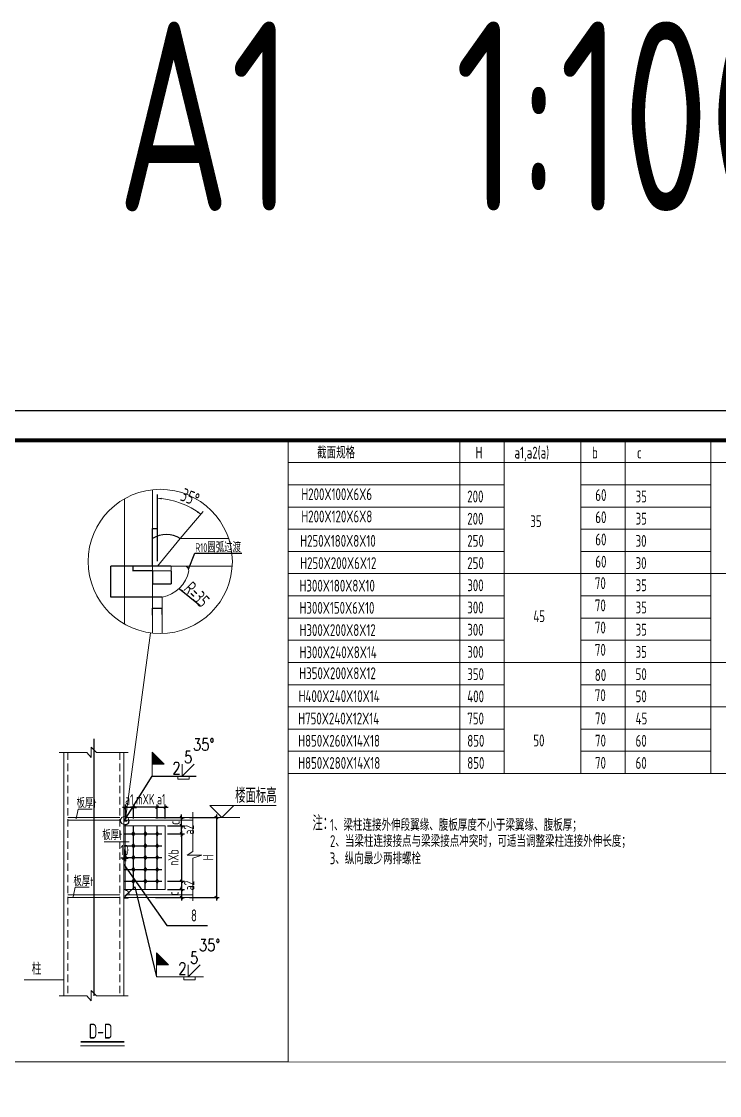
# Model space of a CAD drawing. Extents: x -138012 to 2129925, y -311560 to 0.
# Drawn here: x 1879686 to 1903268, y -159714 to -123440 of the extents above; entities that cross this region are included whole.
import ezdxf

# ---------------------------------------------------------------- set-up
doc = ezdxf.new("R2010")
doc.units = 0
doc.header["$LTSCALE"] = 1000
doc.header["$MEASUREMENT"] = 0
doc.linetypes.add('CENTER', pattern=[1.2, 1, -0.1, 0, -0.1])
doc.linetypes.add('DASHED', pattern=[0.75, 0.5, -0.25])
doc.layers.get('0').update_dxf_attribs({"linetype": 'CONTINUOUS'})
doc.layers.get('Defpoints').update_dxf_attribs({"linetype": 'CONTINUOUS'})
for name, color, linetype in [('2', 2, 'CONTINUOUS'), ('3', 3, 'CONTINUOUS'), ('AXIS', 3, 'CONTINUOUS'), ('DIMS', 3, 'CONTINUOUS'), ('TEXT', 7, 'CONTINUOUS'), ('图框', 4, 'CONTINUOUS')]:
    doc.layers.add(name, color=color, linetype=linetype)
for name, color, linetype, lineweight in [('asign', 7, 'CONTINUOUS', 9), ('dash', 3, 'DASHED', 9), ('solid', 4, 'CONTINUOUS', 9)]:
    doc.layers.add(name, color=color, linetype=linetype, lineweight=lineweight)
doc.styles.add('COMPLEX', font='COMPLEX')
doc.styles.add('FF', font='tssdeng.shx', dxfattribs={"width": 0.7, "bigfont": 'tssdchn.shx'})
doc.styles.add('TSSD_Dimension', font='tssdeng.shx', dxfattribs={"width": 0.7, "bigfont": 'hztxt.shx'})
doc.styles.add('TSSD_Label', font='Tssdeng.shx', dxfattribs={"width": 0.7, "bigfont": 'hztxt.shx'})
doc.styles.add('TSSD_REIN', font='tssdeng.shx', dxfattribs={"width": 0.7, "bigfont": 'tssdchn.shx'})
doc.dimstyles.new('TSSD_20_1', dxfattribs={"dimscale": 100, "dimtxt": 3.5, "dimasz": 1, "dimexe": 1, "dimexo": 2.5, "dimgap": 1, "dimtad": 1, "dimdec": 0, "dimlfac": 0.2, "dimzin": 0, "dimdsep": 46, "dimtxsty": 'TSSD_REIN', "dimblk": 'ARCHTICK', "dimcen": 0, "dimdle": 1, "dimclrt": 7, "dimadec": 0, "dimazin": 0, "dimtfac": 1, "dimtdec": 0, "dimtix": 1, "dimtmove": 2, "dimatfit": 3, "dimfxl": 0, "dimtolj": 1, "dimtzin": 0, "dimarcsym": 0})
doc.dimstyles.new('TSSD_5_1', dxfattribs={"dimtxt": 3, "dimasz": 1, "dimexe": 1, "dimexo": 2.5, "dimgap": 1, "dimtad": 1, "dimdec": 0, "dimlfac": 5, "dimzin": 0, "dimdsep": 46, "dimtxsty": 'TSSD_Dimension', "dimblk": 'ARCHTICK', "dimcen": 0, "dimdle": 1, "dimclrt": 7, "dimadec": 0, "dimazin": 0, "dimtfac": 1, "dimtdec": 0, "dimtix": 1, "dimtmove": 2, "dimatfit": 3, "dimfxl": 0, "dimtolj": 1, "dimtzin": 0, "dimarcsym": 0})

# ---------------------------------------------------------------- blocks, each defined once
blk = doc.blocks.new('_ArchTick')
at = {"color": 0, "linetype": 'ByBlock', "const_width": 0.4}
blk.add_lwpolyline([(-0.5, -0.5), (0.5, 0.5)], dxfattribs=at)
blk = doc.blocks.new('*D323')
at = {"layer": 'Defpoints', "color": 0}
for p in [(1883195, -149989), (1883195, -150603), (1883470, -150603)]:
    blk.add_point(p, dxfattribs=at)
at = {"layer": 'solid', "color": 0, "lineweight": -2}
for p, q in [((1883195, -149989), (1883095, -149989)), ((1883195, -150353), (1883195, -149889)), ((1883470, -149989), (1883195, -149989)), ((1883470, -150353), (1883470, -149889)), ((1883470, -149989), (1883570, -149989))]:
    blk.add_line(p, q, dxfattribs=at)
at = {"layer": 'solid', "color": 0, "lineweight": -2, "xscale": 100, "yscale": 100, "zscale": 100}
blk.add_blockref('_ArchTick', (1883195, -149989), dxfattribs=at)
at = {"layer": 'solid', "color": 0, "lineweight": -2, "xscale": 100, "yscale": 100, "zscale": 100, "rotation": 180}
blk.add_blockref('_ArchTick', (1883470, -149989), dxfattribs=at)
at = {"layer": 'solid', "color": 7, "insert": (1883332, -149714), "char_height": 350, "attachment_point": 5, "style": 'TSSD_Label'}
blk.add_mtext('\\A1;a1', dxfattribs=at)
blk = doc.blocks.new('*D324')
at = {"layer": 'Defpoints', "color": 0}
for p in [(1885118, -150328), (1885118, -153028), (1886269, -153028)]:
    blk.add_point(p, dxfattribs=at)
at = {"layer": 'solid', "color": 0, "lineweight": -2}
for p, q in [((1885368, -150328), (1886369, -150328)), ((1886269, -150228), (1886269, -153128)), ((1885368, -153028), (1886369, -153028))]:
    blk.add_line(p, q, dxfattribs=at)
at = {"layer": 'solid', "color": 0, "lineweight": -2, "xscale": 100, "yscale": 100, "zscale": 100}
for p, rotation in [((1886269, -150328), 90), ((1886269, -153028), 270)]:
    blk.add_blockref('_ArchTick', p, dxfattribs=dict(at, rotation=rotation))
at = {"layer": 'solid', "color": 7, "insert": (1885994, -151678), "char_height": 350, "attachment_point": 5, "rotation": 90, "style": 'TSSD_Label'}
blk.add_mtext('\\A1;H', dxfattribs=at)
blk = doc.blocks.new('*D325')
at = {"layer": 'Defpoints', "color": 0}
for p in [(1884369, -152478), (1884369, -152753), (1885093, -152753)]:
    blk.add_point(p, dxfattribs=at)
at = {"layer": 'solid', "color": 0, "lineweight": -2}
for p, q in [((1884619, -152478), (1885193, -152478)), ((1885093, -152378), (1885093, -152853)), ((1884619, -152753), (1885193, -152753))]:
    blk.add_line(p, q, dxfattribs=at)
at = {"layer": 'solid', "color": 0, "lineweight": -2, "xscale": 100, "yscale": 100, "zscale": 100}
for p, rotation in [((1885093, -152478), 90), ((1885093, -152753), 270)]:
    blk.add_blockref('_ArchTick', p, dxfattribs=dict(at, rotation=rotation))
at = {"layer": 'solid', "color": 7, "insert": (1885353, -152623), "char_height": 350, "attachment_point": 5, "rotation": 90, "style": 'TSSD_Label'}
blk.add_mtext('\\A1;a2', dxfattribs=at)
blk = doc.blocks.new('*D326')
at = {"layer": 'Defpoints', "color": 0}
for p in [(1884369, -150603), (1884369, -150878), (1885093, -150603)]:
    blk.add_point(p, dxfattribs=at)
at = {"layer": 'solid', "color": 0, "lineweight": -2}
for p, q in [((1885093, -150978), (1885093, -150503)), ((1884619, -150603), (1885193, -150603)), ((1884619, -150878), (1885193, -150878))]:
    blk.add_line(p, q, dxfattribs=at)
at = {"layer": 'solid', "color": 0, "lineweight": -2, "xscale": 100, "yscale": 100, "zscale": 100}
for p, rotation in [((1885093, -150603), 90), ((1885093, -150878), 270)]:
    blk.add_blockref('_ArchTick', p, dxfattribs=dict(at, rotation=rotation))
at = {"layer": 'solid', "color": 7, "insert": (1885341, -150738), "char_height": 350, "attachment_point": 5, "rotation": 90, "style": 'TSSD_Label'}
blk.add_mtext('\\A1;a2', dxfattribs=at)
blk = doc.blocks.new('*D327')
at = {"layer": 'Defpoints', "color": 0}
for p in [(1884369, -150878), (1884369, -152478), (1885093, -152478)]:
    blk.add_point(p, dxfattribs=at)
at = {"layer": 'solid', "color": 0, "lineweight": -2}
for p, q in [((1884619, -150878), (1885193, -150878)), ((1885093, -150778), (1885093, -152578)), ((1884619, -152478), (1885193, -152478))]:
    blk.add_line(p, q, dxfattribs=at)
at = {"layer": 'solid', "color": 0, "lineweight": -2, "xscale": 100, "yscale": 100, "zscale": 100}
for p, rotation in [((1885093, -150878), 90), ((1885093, -152478), 270)]:
    blk.add_blockref('_ArchTick', p, dxfattribs=dict(at, rotation=rotation))
at = {"layer": 'solid', "color": 7, "insert": (1884818, -151678), "char_height": 350, "attachment_point": 5, "rotation": 90, "style": 'TSSD_Label'}
blk.add_mtext('\\A1;nXb', dxfattribs=at)
blk = doc.blocks.new('*D328')
at = {"layer": 'Defpoints', "color": 0}
for p in [(1883969, -153028), (1884369, -152753), (1885093, -153028)]:
    blk.add_point(p, dxfattribs=at)
at = {"layer": 'solid', "color": 0, "lineweight": -2}
for p, q in [((1885093, -152753), (1885093, -152653)), ((1884219, -153028), (1885193, -153028)), ((1884619, -152753), (1885193, -152753)), ((1885093, -152753), (1885093, -153028)), ((1885093, -153028), (1885093, -153128))]:
    blk.add_line(p, q, dxfattribs=at)
at = {"layer": 'solid', "color": 0, "lineweight": -2, "xscale": 100, "yscale": 100, "zscale": 100}
for p, rotation in [((1885093, -152753), 270), ((1885093, -153028), 90)]:
    blk.add_blockref('_ArchTick', p, dxfattribs=dict(at, rotation=rotation))
at = {"layer": 'solid', "color": 7, "insert": (1884818, -152890), "char_height": 350, "attachment_point": 5, "rotation": 90, "style": 'TSSD_Label'}
blk.add_mtext('\\A1;c', dxfattribs=at)
blk = doc.blocks.new('*D329')
at = {"layer": 'Defpoints', "color": 0}
for p in [(1883969, -150328), (1885093, -150328), (1884369, -150603)]:
    blk.add_point(p, dxfattribs=at)
at = {"layer": 'solid', "color": 0, "lineweight": -2}
for p, q in [((1884219, -150328), (1885193, -150328)), ((1885093, -150328), (1885093, -150228)), ((1885093, -150603), (1885093, -150328)), ((1884619, -150603), (1885193, -150603)), ((1885093, -150603), (1885093, -150703))]:
    blk.add_line(p, q, dxfattribs=at)
at = {"layer": 'solid', "color": 0, "lineweight": -2, "xscale": 100, "yscale": 100, "zscale": 100}
for p, rotation in [((1885093, -150328), 270), ((1885093, -150603), 90)]:
    blk.add_blockref('_ArchTick', p, dxfattribs=dict(at, rotation=rotation))
at = {"layer": 'solid', "color": 7, "insert": (1884856, -150503), "char_height": 350, "attachment_point": 5, "rotation": 90, "style": 'TSSD_Label'}
blk.add_mtext('\\A1;c', dxfattribs=at)
blk = doc.blocks.new('HB')
at = {"layer": 'solid'}
h = blk.add_hatch(color=161, dxfattribs=at)
h.paths.add_polyline_path([(0, 15), (0, 0), (10, 0)])
h.paths.add_polyline_path([(0, 15), (-10, 0), (0, 0)])
h.paths.add_polyline_path([(0, 0), (-10, 0), (0, -15)])
h.paths.add_polyline_path([(10, 0), (0, 0), (0, -15)])
at = {"layer": 'solid', "color": 161}
for p, q in [((0, 15), (-10, 0)), ((10, 0), (0, 15)), ((0, -15), (10, 0)), ((-10, 0), (0, -15))]:
    blk.add_line(p, q, dxfattribs=at)
blk = doc.blocks.new('F')
at = {"layer": 'asign'}
blk.add_hatch(color=3, dxfattribs=at).paths.add_polyline_path([(60, 60), (0, 120), (0, 60)])
at = {"layer": 'solid', "color": 161}
for p, q in [((0, 0), (0, 120)), ((0, 120), (60, 60)), ((60, 60), (0, 60))]:
    blk.add_line(p, q, dxfattribs=at)
blk = doc.blocks.new('v2')
at = {"layer": 'solid', "color": 161}
for q in [(60, 60), (0, 60)]:
    blk.add_line((0, 0), q, dxfattribs=at)
blk.add_lwpolyline([(-21.9, 0), (34, 0), (34, -15.4), (-21.9, -15.4)], close=True, dxfattribs=at)
at = {"layer": 'solid', "color": 161, "style": 'COMPLEX', "width": 0.8}
for s, p in [('35%%D', (54.1, 128.3)), ('5', (9.1, 65.1)), ('2', (-49.4, 10.9))]:
    blk.add_text(s, height=60, dxfattribs=at).set_placement(p)
blk = doc.blocks.new('*D330')
at = {"layer": 'Defpoints', "color": 0}
for p in [(1883146, -151202), (1883195, -151202), (1883195, -151698)]:
    blk.add_point(p, dxfattribs=at)
at = {"layer": 'solid', "color": 0, "lineweight": -2}
for p, q in [((1883146, -151452), (1883146, -151798)), ((1883195, -151452), (1883195, -151798)), ((1883146, -151698), (1883046, -151698)), ((1883146, -151698), (1883195, -151698)), ((1883195, -151698), (1883295, -151698))]:
    blk.add_line(p, q, dxfattribs=at)
at = {"layer": 'solid', "color": 0, "lineweight": -2, "xscale": 100, "yscale": 100, "zscale": 100}
blk.add_blockref('_ArchTick', (1883146, -151698), dxfattribs=at)
at = {"layer": 'solid', "color": 0, "lineweight": -2, "xscale": 100, "yscale": 100, "zscale": 100, "rotation": 180}
blk.add_blockref('_ArchTick', (1883195, -151698), dxfattribs=at)
at = {"layer": 'solid', "color": 7, "insert": (1883170, -151423), "char_height": 350, "attachment_point": 5, "style": 'TSSD_Label'}
blk.add_mtext('\\A1;10', dxfattribs=at)
blk = doc.blocks.new('*D278')
at = {"layer": 'Defpoints', "color": 0}
for p in [(1884545, -149981), (1884270, -150603), (1884545, -150603)]:
    blk.add_point(p, dxfattribs=at)
at = {"layer": 'solid', "color": 0, "lineweight": -2}
for p, q in [((1884270, -149981), (1884170, -149981)), ((1884270, -150353), (1884270, -149881)), ((1884270, -149981), (1884545, -149981)), ((1884545, -150353), (1884545, -149881)), ((1884545, -149981), (1884645, -149981))]:
    blk.add_line(p, q, dxfattribs=at)
at = {"layer": 'solid', "color": 0, "lineweight": -2, "xscale": 100, "yscale": 100, "zscale": 100}
blk.add_blockref('_ArchTick', (1884270, -149981), dxfattribs=at)
at = {"layer": 'solid', "color": 0, "lineweight": -2, "xscale": 100, "yscale": 100, "zscale": 100, "rotation": 180}
blk.add_blockref('_ArchTick', (1884545, -149981), dxfattribs=at)
at = {"layer": 'solid', "color": 7, "insert": (1884407, -149706), "char_height": 350, "attachment_point": 5, "style": 'TSSD_Label'}
blk.add_mtext('\\A1;a1', dxfattribs=at)
blk = doc.blocks.new('*D279')
at = {"layer": 'Defpoints', "color": 0}
for p in [(1883470, -149981), (1883470, -150603), (1884270, -150603)]:
    blk.add_point(p, dxfattribs=at)
at = {"layer": 'solid', "color": 0, "lineweight": -2}
for p, q in [((1883470, -149981), (1883370, -149981)), ((1883470, -150353), (1883470, -149881)), ((1884270, -149981), (1883470, -149981)), ((1884270, -150353), (1884270, -149881)), ((1884270, -149981), (1884370, -149981))]:
    blk.add_line(p, q, dxfattribs=at)
at = {"layer": 'solid', "color": 0, "lineweight": -2, "xscale": 100, "yscale": 100, "zscale": 100}
blk.add_blockref('_ArchTick', (1883470, -149981), dxfattribs=at)
at = {"layer": 'solid', "color": 0, "lineweight": -2, "xscale": 100, "yscale": 100, "zscale": 100, "rotation": 180}
blk.add_blockref('_ArchTick', (1884270, -149981), dxfattribs=at)
at = {"layer": 'solid', "color": 7, "insert": (1883870, -149706), "char_height": 350, "attachment_point": 5, "style": 'TSSD_Label'}
blk.add_mtext('\\A1;mXK', dxfattribs=at)

msp = doc.modelspace()

# ---------------------------------------------------------------- linework, layer by layer
msp.add_line((1885027.225, -142597.078), (1885723.042, -143169.77))
msp.add_arc((1884583.656, -141690.502), 919.187, 59.3387358, 120.6612642)
at = {"layer": '2'}
for points in [[(1884283.656, -139547.263), (1884425.575, -139526.64), (1884422.59, -139582.811), (1884425.575, -139526.64)], [(1885032.166, -142592.27), (1885120.3, -142705.402), (1885157.033, -142662.801), (1885120.3, -142705.402)]]:
    msp.add_solid(points, dxfattribs=at)
at = {"layer": '3', "const_width": 100}
msp.add_lwpolyline([(1854308.843, -137588.721), (1928408.843, -137588.721), (1928408.843, -194988.721), (1854308.843, -194988.721)], close=True, dxfattribs=at)
at = {"layer": 'asign', "color": 5}
for p, q in [((1886046.902, -149922.645), (1888286.361, -149922.645)), ((1886046.902, -149922.645), (1886451.902, -150327.645)), ((1886856.902, -149922.645), (1886451.902, -150327.645))]:
    msp.add_line(p, q, dxfattribs=at)
at = {"layer": 'asign', "color": 161}
for p, q in [((1886268.706, -150327.645), (1887061.622, -150327.645)), ((1881121.327, -155808.264), (1879775.226, -155808.264)), ((1884248.521, -155700.531), (1885834.647, -155700.531))]:
    msp.add_line(p, q, dxfattribs=at)
at = {"layer": 'AXIS', "linetype": 'CENTER', "ltscale": 200}
msp.add_line((1882133.827, -147668.243), (1882133.827, -156351.064), dxfattribs=at)
at = {"layer": 'AXIS', "linetype": 'CENTER', "ltscale": 100}
for p, q in [((1883146.327, -150877.645), (1884426.979, -150877.645, 4453)), ((1883469.632, -152752.645), (1883469.632, -150602.645)), ((1883869.632, -152752.645), (1883869.632, -150602.645)), ((1884269.632, -152752.645), (1884269.632, -150602.645)), ((1883146.327, -151277.645), (1884426.979, -151277.645, 4453)), ((1883146.327, -151677.645), (1884426.979, -151677.645, 4453)), ((1883146.327, -152077.645), (1884426.979, -152077.645, 4453)), ((1883146.327, -152477.645), (1884426.979, -152477.645, 4453))]:
    msp.add_line(p, q, dxfattribs=at)
at = {"layer": 'dash', "ltscale": 0.5}
for p, q in [((1881256.327, -148130.732), (1881256.327, -156351.064)), ((1883011.327, -148130.732), (1883011.327, -156351.064))]:
    msp.add_line(p, q, dxfattribs=at)
at = {"layer": 'dash', "ltscale": 5}
for p, q in [((1883011.327, -150320.895), (1881256.327, -150320.895)), ((1883011.327, -150415.395), (1881256.327, -150415.395)), ((1883194.632, -152752.645), (1883194.632, -150602.645)), ((1883011.327, -152933.145), (1881256.327, -152933.145)), ((1883011.327, -153027.645), (1881256.327, -153027.645))]:
    msp.add_line(p, q, dxfattribs=at)
at = {"layer": 'Defpoints', "color": 0, "linetype": 'ByBlock'}
for p in [(1884114.906, -141837.32), (1885300.606, -141885.687), (1884721.257, -142324.816)]:
    msp.add_point(p, dxfattribs=at)
at = {"layer": 'DIMS'}
msp.add_line((1884283.656, -140802.07), (1884283.656, -139414.934), dxfattribs=at)
at = {"layer": 'solid', "color": 161}
for p, q in [((1923080.304, -137588.721), (1888694.572, -137588.721)), ((1888694.572, -137588.721), (1888694.572, -158578.721)), ((1923080.304, -137598.721), (1888694.572, -137598.721)), ((1888694.572, -137598.721), (1888694.572, -158578.721)), ((1894489.36, -137588.721), (1894489.36, -148838.721)), ((1895992.933, -137588.721), (1895992.933, -148838.721)), ((1898579.975, -137588.721), (1898579.975, -148838.721)), ((1900083.549, -137588.721), (1900083.549, -148838.721)), ((1902970.502, -137588.721), (1902970.502, -148838.721)), ((1923080.304, -138338.721), (1888694.572, -138338.721)), ((1895992.933, -138338.721), (1888694.572, -138338.721)), ((1895992.933, -138338.721), (1888694.572, -138338.721)), ((1923080.304, -138338.721), (1888694.572, -138338.721)), ((1902970.502, -138338.721), (1898579.975, -138338.721)), ((1902970.502, -138338.721), (1900083.549, -138338.721)), ((1902970.502, -138338.721), (1900083.549, -138338.721)), ((1895992.933, -139088.721), (1888694.572, -139088.721)), ((1902970.502, -139088.721), (1898579.975, -139088.721)), ((1902970.502, -139088.721), (1900083.549, -139088.721)), ((1885052.406, -140899.82), (1885826.324, -139992.788)), ((1895992.933, -139838.721), (1888694.572, -139838.721)), ((1900083.549, -139838.721), (1898579.975, -139838.721)), ((1902970.502, -139838.721), (1898579.975, -139838.721)), ((1895992.933, -140588.721), (1888694.572, -140588.721)), ((1902970.502, -140588.721), (1898579.975, -140588.721)), ((1902970.502, -140588.721), (1898579.975, -140588.721)), ((1900083.549, -140588.721), (1898579.975, -140588.721)), ((1895992.933, -141338.721), (1888694.572, -141338.721)), ((1895992.933, -141338.721), (1888694.572, -141338.721)), ((1902970.502, -141338.721), (1898579.975, -141338.721)), ((1900083.549, -141338.721), (1898579.975, -141338.721)), ((1895992.933, -142088.721), (1888694.572, -142088.721)), ((1923080.304, -142088.721), (1888694.572, -142088.721)), ((1902970.502, -142088.721), (1898579.975, -142088.721)), ((1902970.502, -142088.721), (1898579.975, -142088.721)), ((1902970.502, -142088.721), (1900083.549, -142088.721)), ((1895992.933, -142838.721), (1888694.572, -142838.721)), ((1902970.502, -142838.721), (1898579.975, -142838.721)), ((1895992.933, -143588.721), (1888694.572, -143588.721)), ((1902970.502, -143588.721), (1898579.975, -143588.721)), ((1902970.502, -143588.721), (1898579.975, -143588.721)), ((1902970.502, -143588.721), (1900083.549, -143588.721)), ((1883209.46, -150290.568), (1884048.606, -144087.837)), ((1895992.933, -144338.721), (1888694.572, -144338.721)), ((1895992.933, -144338.721), (1888694.572, -144338.721)), ((1902970.502, -144338.721), (1898579.975, -144338.721)), ((1902970.502, -144338.721), (1898579.975, -144338.721)), ((1915880.454, -145088.721), (1888694.572, -145088.721)), ((1902970.502, -145088.721), (1898579.975, -145088.721)), ((1902970.502, -145088.721), (1900083.549, -145088.721)), ((1895992.933, -145838.721), (1888694.572, -145838.721)), ((1895992.933, -145838.721), (1888694.572, -145838.721)), ((1902970.502, -145838.721), (1898579.975, -145838.721)), ((1895992.933, -146588.721), (1888694.572, -146588.721)), ((1915880.454, -146588.721), (1888694.572, -146588.721)), ((1902970.502, -146588.721), (1898579.975, -146588.721)), ((1902970.502, -146588.721), (1898579.975, -146588.721)), ((1902970.502, -146588.721), (1900083.549, -146588.721)), ((1902970.502, -146588.721), (1900083.549, -146588.721)), ((1902970.502, -146588.721), (1900083.549, -146588.721)), ((1902970.502, -146588.721), (1900083.549, -146588.721)), ((1895992.933, -147338.721), (1888694.572, -147338.721)), ((1902970.502, -147338.721), (1898579.975, -147338.721)), ((1902970.502, -147338.721), (1898579.975, -147338.721)), ((1902970.502, -147338.721), (1898579.975, -147338.721)), ((1902970.502, -147338.721), (1898579.975, -147338.721)), ((1902970.502, -147338.721), (1900083.549, -147338.721)), ((1902970.502, -147338.721), (1900083.549, -147338.721)), ((1902970.502, -147338.721), (1900083.549, -147338.721)), ((1902970.502, -147338.721), (1900083.549, -147338.721)), ((1882039.117, -147945.862), (1882216.897, -148130.732)), ((1882039.117, -148296.275), (1882039.117, -147945.862)), ((1880955.058, -148130.732), (1881889.472, -148130.732)), ((1881889.472, -148130.732), (1882039.117, -148296.275)), ((1882216.897, -148130.732), (1883294.006, -148130.732)), ((1895992.933, -148088.721), (1888694.572, -148088.721)), ((1902970.502, -148088.721), (1898579.975, -148088.721)), ((1923080.304, -148838.721), (1888694.572, -148838.721)), ((1881534.712, -150370.338), (1881600.494, -150041.734)), ((1881600.494, -150041.734), (1882079.758, -150041.734)), ((1885471.06, -150148.293), (1885471.06, -151468.707)), ((1883328.899, -151146.872), (1882474.007, -151146.872)), ((1885471.06, -151468.707), (1885285.258, -151601.335)), ((1885285.258, -151601.335), (1885777.537, -151601.335)), ((1885777.537, -151601.335), (1885471.06, -151703.443)), ((1885471.06, -151703.443), (1885471.06, -153143.766)), ((1881428.609, -153007.867), (1881494.39, -152679.263)), ((1881494.39, -152679.263), (1881973.654, -152679.263)), ((1882039.117, -156516.608), (1882039.117, -156166.194)), ((1882039.117, -156166.194), (1882216.897, -156351.064)), ((1880955.058, -156351.064), (1881889.472, -156351.064)), ((1881889.472, -156351.064), (1882039.117, -156516.608)), ((1882216.897, -156351.064), (1883294.006, -156351.064)), ((1883165.202, -158031.801), (1881682.813, -158031.801)), ((1923080.304, -158588.721), (1888694.572, -158578.721))]:
    msp.add_line(p, q, dxfattribs=at)
at = {"layer": 'solid'}
for p, q in [((1884114.906, -139254.063), (1884114.906, -144095.882)), ((1883162.845, -139563.322), (1883162.845, -143786.623)), ((1885052.406, -140899.82), (1884283.656, -141837.32)), ((1886683.196, -140899.82), (1885052.406, -140899.82)), ((1884737.929, -141837.32), (1884114.906, -141837.32)), ((1884114.906, -141837.32), (1884114.906, -141998.443)), ((1884114.906, -141998.443), (1884737.929, -141998.443)), ((1884283.656, -141837.32), (1886804.461, -141837.32)), ((1884737.929, -141998.443), (1884737.929, -141837.32)), ((1884441.918, -142878.01), (1884441.918, -144108.899))]:
    msp.add_line(p, q, dxfattribs=at)
at = {"layer": 'solid', "ltscale": 50}
for p, q in [((1881121.327, -148130.732), (1881121.327, -156351.064)), ((1883146.327, -148130.732), (1883146.327, -156351.064)), ((1883146.327, -150415.395), (1885471.06, -150415.395)), ((1883232.068, -150327.645), (1885471.06, -150327.645)), ((1883146.327, -152939.895), (1883146.327, -152939.895)), ((1883146.327, -153027.645), (1885471.06, -153027.645)), ((1883232.068, -152939.895), (1885471.06, -152939.895))]:
    msp.add_line(p, q, dxfattribs=at)
at = {"layer": 'solid', "ltscale": 2000}
for p, q in [((1883146.327, -150415.395), (1883146.327, -150327.645)), ((1883180.077, -150401.895), (1883232.068, -150327.645)), ((1883180.077, -150415.395), (1883180.077, -150401.895)), ((1883146.327, -150602.645), (1884544.632, -150602.645)), ((1883146.327, -152752.645), (1883146.327, -150602.645)), ((1883194.632, -150602.645), (1883194.632, -150572.645)), ((1884544.632, -150602.645, 573.358), (1884544.632, -152752.645, 4231.027)), ((1883146.327, -152752.645), (1884544.632, -152752.645)), ((1883146.327, -153027.645), (1883146.327, -152939.895)), ((1883146.327, -153027.645), (1883146.327, -153052.645)), ((1883192.084, -153052.645), (1883146.327, -153052.645)), ((1883180.077, -153014.145), (1883232.068, -152939.895)), ((1883180.077, -153027.645), (1883180.077, -153014.145)), ((1883192.084, -153052.645), (1883286.14, -153052.645)), ((1883194.632, -152782.645), (1883194.632, -152752.645)), ((1883286.14, -153052.645), (1883286.14, -153027.645))]:
    msp.add_line(p, q, dxfattribs=at)
at = {"layer": 'solid', "color": 161}
for points in [[(1888694.572, -137578.721), (1854308.842, -137578.721), (1854308.842, -158578.721), (1888694.572, -158578.721)], [(1888694.572, -158578.721), (1888694.572, -158578.721), (1888694.572, -137588.721)]]:
    msp.add_lwpolyline(points, dxfattribs=at)
at = {"layer": 'solid', "ltscale": 2000}
msp.add_lwpolyline([(1883247.24, -150415.395), (1883146.327, -150415.395), (1883146.327, -150449.145), (1883247.24, -150449.145)], close=True, dxfattribs=at)
at = {"layer": 'solid', "color": 161, "const_width": 60}
msp.add_lwpolyline([(1883165.202, -157901.007), (1881682.813, -157901.007)], dxfattribs=at)
at = {"layer": 'solid', "color": 161}
for centre, radius in [((1884375.035, -141674.972), 2434.845), ((1883175.739, -150425.891), 139.461)]:
    msp.add_circle(centre, radius, dxfattribs=at)
msp.add_arc((1884148.736, -142175.638), 2631.835, 52.5915935, 87.0614809, dxfattribs=at)
at = {"layer": 'solid'}
for centre, radius, start, end in [((1884243.827, -141777.51), 1118.186, 280.203999, 348.6044365), ((1885146.406, -142002.769), 193.612, 1.2801988, 58.7087609)]:
    msp.add_arc(centre, radius, start, end, dxfattribs=at)
at = {"layer": 'solid', "ltscale": 2000}
for centre, start, end in [((1883194.632, -150447.645), 270, 14.9514222), ((1883194.632, -152907.645), 345.0485777, 90)]:
    msp.add_arc(centre, 125, start, end, dxfattribs=at)
at = {"layer": 'solid', "color": 161}
msp.add_solid([(1885747.556, -140085.104), (1885618.103, -140023.393), (1885651.796, -139978.35), (1885618.103, -140023.393)], dxfattribs=at)
at = {"layer": '图框'}
for points in [[(1851808.842, -195988.721), (1935908.842, -195988.721), (1935908.842, -136588.721), (1851808.842, -136588.721)], [(1851808.843, -195988.721), (1935908.843, -195988.721), (1935908.843, -136588.721), (1851808.843, -136588.721)]]:
    msp.add_lwpolyline(points, close=True, dxfattribs=at)
for points, const_width in [([(1854308.843, -137588.721), (1934908.843, -137588.721), (1934908.843, -194988.721), (1854308.843, -194988.721)], 140), ([(1934908.842, -194988.721), (1934908.842, -137588.721), (1854308.842, -137588.721), (1854308.842, -194988.721)], 100)]:
    msp.add_lwpolyline(points, close=True, dxfattribs=dict(at, const_width=const_width))

# ---------------------------------------------------------------- block references
at = {"layer": 'asign', "color": 161, "xscale": 6.749999988824129, "yscale": 6.750000000465661, "zscale": 6.75}
for name, p in [('v2', (1885116.802, -148931.348)), ('F', (1884099.574, -148931.348)), ('v2', (1885318.78, -155700.531)), ('F', (1884248.521, -155700.531))]:
    msp.add_blockref(name, p, dxfattribs=at)
at = {"layer": 'solid', "color": 161, "xscale": 5.000000004656613, "yscale": 5.000000004656613, "zscale": 5.000000004656613}
for p in [(1883469.632, -150877.645), (1883869.632, -150877.645), (1884269.632, -150877.645), (1883469.632, -151277.645), (1883869.632, -151277.645), (1884269.632, -151277.645), (1883469.632, -151677.645), (1883869.632, -151677.645), (1884269.632, -151677.645), (1883469.632, -152077.645), (1883869.632, -152077.645), (1884269.632, -152077.645), (1883469.632, -152477.645), (1883869.632, -152477.645), (1884269.632, -152477.645)]:
    msp.add_blockref('HB', p, dxfattribs=at)

# ---------------------------------------------------------------- texts
at = {"style": 'TSSD_Label', "width": 0.7}
msp.add_text('35%%D', height=450, rotation=338.3766275, dxfattribs=at).set_placement((1885019.615, -139604.191))
at = {"layer": 'asign', "color": 161, "style": 'TSSD_Label', "width": 0.7}
for s, p in [('8', (1885411.815, -153834.822)), ('柱', (1880030.777, -155635.451))]:
    msp.add_text(s, height=405, dxfattribs=at).set_placement(p)
at = {"layer": 'solid', "color": 161, "style": 'TSSD_Label', "width": 0.7}
for s, height, p in [('截面规格', 400, (1889670.617, -138200.511)), ('H', 400, (1895027.58, -138200.511)), ('a1,a2(a)', 400, (1896340.136, -138200.511)), ('b', 400, (1898961.972, -138200.511)), ('c', 400, (1900478.735, -138200.511)), ('H200X100X6X6', 400, (1889140.738, -139606.839)), ('200', 400, (1894745.444, -139682.651)), ('60', 400, (1899071.603, -139634.372)), ('35', 400, (1900431.835, -139682.651)), ('H200X120X6X8', 400, (1889140.738, -140356.839)), ('60', 400, (1899071.603, -140384.372)), ('200', 400, (1894745.444, -140432.651)), ('35', 400, (1896875.311, -140518.607)), ('35', 400, (1900431.835, -140432.651)), ('60', 400, (1899071.603, -141134.372)), ('R10圆弧过渡', 300, (1885555.236, -141362.548)), ('H250X180X8X10', 400, (1889103.083, -141182.651)), ('250', 400, (1894745.444, -141182.651)), ('30', 400, (1900431.835, -141182.651)), ('H250X200X6X12', 400, (1889103.083, -141932.651)), ('250', 400, (1894745.444, -141932.651)), ('60', 400, (1899071.603, -141884.372)), ('30', 400, (1900431.835, -141932.651)), ('H300X180X8X10', 400, (1889079.726, -142695.116)), ('300', 400, (1894745.444, -142682.651)), ('70', 400, (1899056.383, -142610.244)), ('35', 400, (1900431.835, -142682.651)), ('H300X150X6X10', 400, (1889079.726, -143445.116)), ('300', 400, (1894745.444, -143432.651)), ('70', 400, (1899056.383, -143360.244)), ('35', 400, (1900431.835, -143432.651)), ('45', 400, (1896976.915, -143726.646)), ('H300X200X8X12', 400, (1889079.726, -144195.116)), ('300', 400, (1894745.444, -144182.651)), ('70', 400, (1899056.383, -144110.244)), ('35', 400, (1900431.835, -144182.651)), ('H300X240X8X14', 400, (1889079.726, -144945.116)), ('300', 400, (1894745.444, -144932.651)), ('70', 400, (1899056.383, -144860.244)), ('35', 400, (1900431.835, -144932.651)), ('H350X200X8X12', 400, (1889071.51, -145652.9)), ('350', 400, (1894745.444, -145682.651)), ('80', 400, (1899054.388, -145712.61)), ('50', 400, (1900431.835, -145682.651)), ('H400X240X10X14', 400, (1889049.723, -146425.953)), ('400', 400, (1894745.444, -146432.651)), ('70', 400, (1899054.388, -146393.71)), ('50', 400, (1900431.835, -146432.651)), ('H750X240X12X14', 400, (1889035.37, -147182.651)), ('750', 400, (1894745.444, -147182.651)), ('70', 400, (1899061.654, -147178.085)), ('45', 400, (1900431.835, -147182.651)), ('H850X260X14X18', 400, (1889035.37, -147932.651)), ('850', 400, (1894745.444, -147932.651)), ('50', 400, (1896976.915, -147923.405)), ('70', 400, (1899061.654, -147928.085)), ('60', 400, (1900431.835, -147932.651)), ('H850X280X14X18', 400, (1889035.37, -148682.651)), ('850', 400, (1894745.444, -148682.651)), ('70', 400, (1899061.654, -148678.085)), ('60', 400, (1900431.835, -148682.651)), ('楼面标高', 500, (1886905.209, -149830.462)), ('板厚t', 300, (1881546.349, -149999.43)), ('注：', 500, (1889516.934, -150763.005)), ('1、梁柱连接外伸段翼缘、腹板厚度不小于梁翼缘、腹板厚；', 400, (1890107.615, -150775.252)), ('板厚t', 300, (1882415.815, -151082.449)), ('2、当梁柱连接接点与梁梁接点冲突时，可适当调整梁柱连接外伸长度；', 400, (1890107.615, -151319.548)), ('3、纵向最少两排螺栓', 400, (1890099.179, -151903.946)), ('板厚t', 300, (1881440.245, -152636.959)), ('D-D', 500, (1881958.435, -157790.476))]:
    msp.add_text(s, height=height, dxfattribs=at).set_placement(p)
at = {"layer": 'solid', "color": 161, "insert": (1885607.586, -142792.1), "char_height": 450, "attachment_point": 5, "rotation": 314, "style": 'TSSD_Label'}
msp.add_mtext('R=35', dxfattribs=at)
at = {"layer": 'TEXT', "style": 'FF', "width": 0.7}
msp.add_text('A1  1:100', height=6400, dxfattribs=at).set_placement((1882902.184, -129839.761))

# ---------------------------------------------------------------- dimensions: what is measured, and where the dimension line sits
at = {"layer": 'solid', "color": 161}
for base, p1, p2, text in [((1884283.656, -140562.899), (1884114.906, -141837.32), (1884283.656, -141668.57), '5'), ((1884737.929, -142435.115), (1884114.906, -141998.443), (1884737.929, -141998.443), '30'), ((1884441.918, -143257.895), (1884114.906, -143492.265), (1884441.918, -143475.425), '10')]:
    msp.add_linear_dim(base=base, p1=p1, p2=p2, text=text, dimstyle='TSSD_5_1', override={"dimtxsty": 'TSSD_Label'}, dxfattribs=at).render()
for base, p1, p2, text in [((1882703.152, -141837.32), (1884441.918, -142878.01), (1884737.929, -141837.32), '45'), ((1883457.075, -141837.32), (1884114.906, -141998.443), (1884114.906, -141837.32), '6')]:
    msp.add_linear_dim(base=base, p1=p1, p2=p2, angle=90, text=text, dimstyle='TSSD_5_1', override={"dimtxsty": 'TSSD_Label'}, dxfattribs=at).render()
for base, p1, p2, text, picture, middle in [((1883194.632, -149988.71), (1883469.632, -150602.645), (1883194.632, -150602.645), 'a1', '*D323', (1883332.132, -149713.71)), ((1883469.632, -149980.814), (1884269.632, -150602.645), (1883469.632, -150602.645), 'mXK', '*D279', (1883869.632, -149705.814)), ((1884544.632, -149980.814), (1884269.632, -150602.645), (1884544.632, -150602.645), 'a1', '*D278', (1884407.132, -149705.814))]:
    dim = msp.add_linear_dim(base=base, p1=p1, p2=p2, text=text, dimstyle='TSSD_20_1', override={"dimtxsty": 'TSSD_Label'}, dxfattribs=at)
    dim.commit()
    dim.dimension.update_dxf_attribs({"geometry": picture, "text_midpoint": middle})
for base, p1, p2, text, picture, middle in [((1885092.979, -150327.645, 4453), (1884369.326, -150602.645, 4453), (1883969.326, -150327.645, 4453), 'c', '*D329', (1884855.864, -150502.94, 4453)), ((1885092.979, -150602.645, 4453), (1884369.326, -150877.645, 4453), (1884369.326, -150602.645, 4453), 'a2', '*D326', (1885340.715, -150738.342, 4453)), ((1885092.979, -152752.645, 4453), (1884369.326, -152477.645, 4453), (1884369.326, -152752.645, 4453), 'a2', '*D325', (1885353.248, -152623.129, 4453))]:
    dim = msp.add_linear_dim(base=base, p1=p1, p2=p2, angle=90, text=text, dimstyle='TSSD_20_1', override={"dimtxsty": 'TSSD_Label'}, dxfattribs=at)
    dim.commit()
    dim.dimension.update_dxf_attribs({"geometry": picture, "text_midpoint": middle, "dimtype": 128})
for base, p1, p2, text, picture, middle in [((1886268.706, -153027.645), (1885118.495, -150327.645), (1885118.495, -153027.645), 'H', '*D324', (1885993.706, -151677.645)), ((1885092.979, -152477.645, 4453), (1884369.326, -150877.645, 4453), (1884369.326, -152477.645, 4453), 'nXb', '*D327', (1884817.979, -151677.645, 4453)), ((1885092.979, -153027.645, 4453), (1884369.326, -152752.645, 4453), (1883969.326, -153027.645, 4453), 'c', '*D328', (1884817.979, -152890.145, 4453))]:
    dim = msp.add_linear_dim(base=base, p1=p1, p2=p2, angle=90, text=text, dimstyle='TSSD_20_1', override={"dimtxsty": 'TSSD_Label'}, dxfattribs=at)
    dim.commit()
    dim.dimension.update_dxf_attribs({"geometry": picture, "text_midpoint": middle})
dim = msp.add_linear_dim(base=(1883194.632, -151698.184), p1=(1883146.327, -151202.058), p2=(1883194.632, -151202.058), dimstyle='TSSD_20_1', override={"dimtxsty": 'TSSD_Label'}, dxfattribs=at)
dim.commit()
dim.dimension.update_dxf_attribs({"geometry": '*D330', "text_midpoint": (1883170.48, -151423.184)})

# ---------------------------------------------------------------- leaders
at = {"layer": 'asign', "color": 161}
for points in [[(1883180.077, -150401.895), (1884099.574, -148931.348), (1885587.372, -148931.348)], [(1883146.327, -151908.141), (1884601.612, -153970.982), (1885965.01, -153970.982)], [(1883176.311, -152983.409), (1883515.139, -152668.375), (1884248.521, -155700.531)]]:
    msp.add_leader(points, dimstyle='TSSD_20_1', override={"dimtxsty": 'TSSD_Label'}, dxfattribs=at)
at = {"layer": 'solid', "color": 161}
msp.add_leader([(1885326.581, -141931.897), (1885537.861, -141402.172), (1887132.18, -141402.172)], dimstyle='TSSD_5_1', override={"dimtxsty": 'TSSD_Label'}, dxfattribs=at)

doc.saveas('drawing.dxf')
